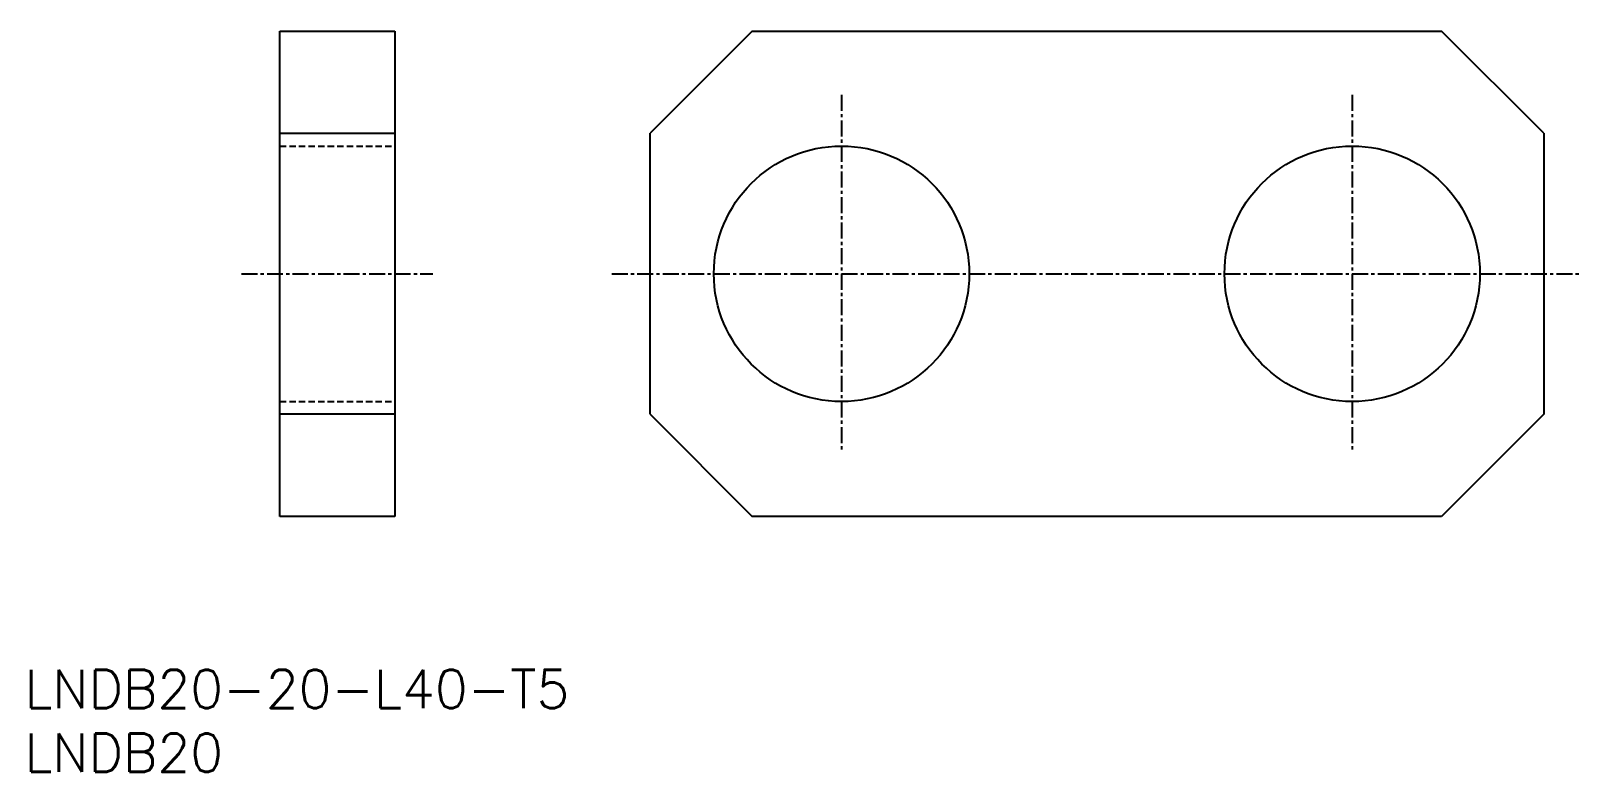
# Model space of a CAD drawing. Extents: x 1 to 122, y 0 to 58.
import ezdxf

# ---------------------------------------------------------------- set-up
doc = ezdxf.new("R2010")
doc.units = 0
doc.linetypes.add('CENTER', pattern=[2, 1.25, -0.25, 0.25, -0.25])
doc.linetypes.add('DASHED', pattern=[0.75, 0.5, -0.25])
doc.layers.get('0').update_dxf_attribs({"linetype": 'CONTINUOUS'})
doc.layers.add('CENTER', color=1, linetype='CENTER')
doc.styles.get("Standard").update_dxf_attribs({"font": 'txt.shx'})

# ---------------------------------------------------------------- blocks, each defined once
blk = doc.blocks.new('*U6')
at = {"color": 7, "linetype": 'CONTINUOUS'}
blk.add_text('LNDB20', height=3, dxfattribs=at).set_placement((0, 0))
blk = doc.blocks.new('*U7')
at = {"color": 7, "linetype": 'CONTINUOUS'}
blk.add_text('LNDB20-20-L40-T5', height=3, dxfattribs=at).set_placement((0, 5))

msp = doc.modelspace()

# ---------------------------------------------------------------- linework, layer by layer
at = {"color": 7, "linetype": 'CONTINUOUS'}
for p, q in [((20, 58), (29, 58)), ((20, 20), (20, 58)), ((29, 58), (29, 20)), ((57, 58), (49, 50)), ((57, 58), (111, 58)), ((119, 50), (111, 58)), ((20, 50), (29, 50)), ((49, 28), (49, 50)), ((119, 50), (119, 28)), ((29, 28), (20, 28)), ((49, 28), (57, 20)), ((119, 28), (111, 20)), ((29, 20), (20, 20)), ((111, 20), (57, 20))]:
    msp.add_line(p, q, dxfattribs=at)
at = {"color": 3, "linetype": 'DASHED'}
for p, q in [((20, 49), (29, 49)), ((20, 29), (29, 29))]:
    msp.add_line(p, q, dxfattribs=at)
at = {"color": 7, "linetype": 'CONTINUOUS'}
for centre in [(64, 39), (104, 39)]:
    msp.add_circle(centre, 10, dxfattribs=at)
at = {"layer": 'CENTER', "color": 1, "linetype": 'CENTER'}
for p, q in [((64, 53), (64, 25)), ((104, 53), (104, 25)), ((17, 39), (32, 39)), ((46, 39), (122, 39))]:
    msp.add_line(p, q, dxfattribs=at)

# ---------------------------------------------------------------- block references
at = {"color": 7, "linetype": 'CONTINUOUS'}
for name in ['*U7', '*U6']:
    msp.add_blockref(name, (0, 0), dxfattribs=at)

doc.saveas('drawing.dxf')
